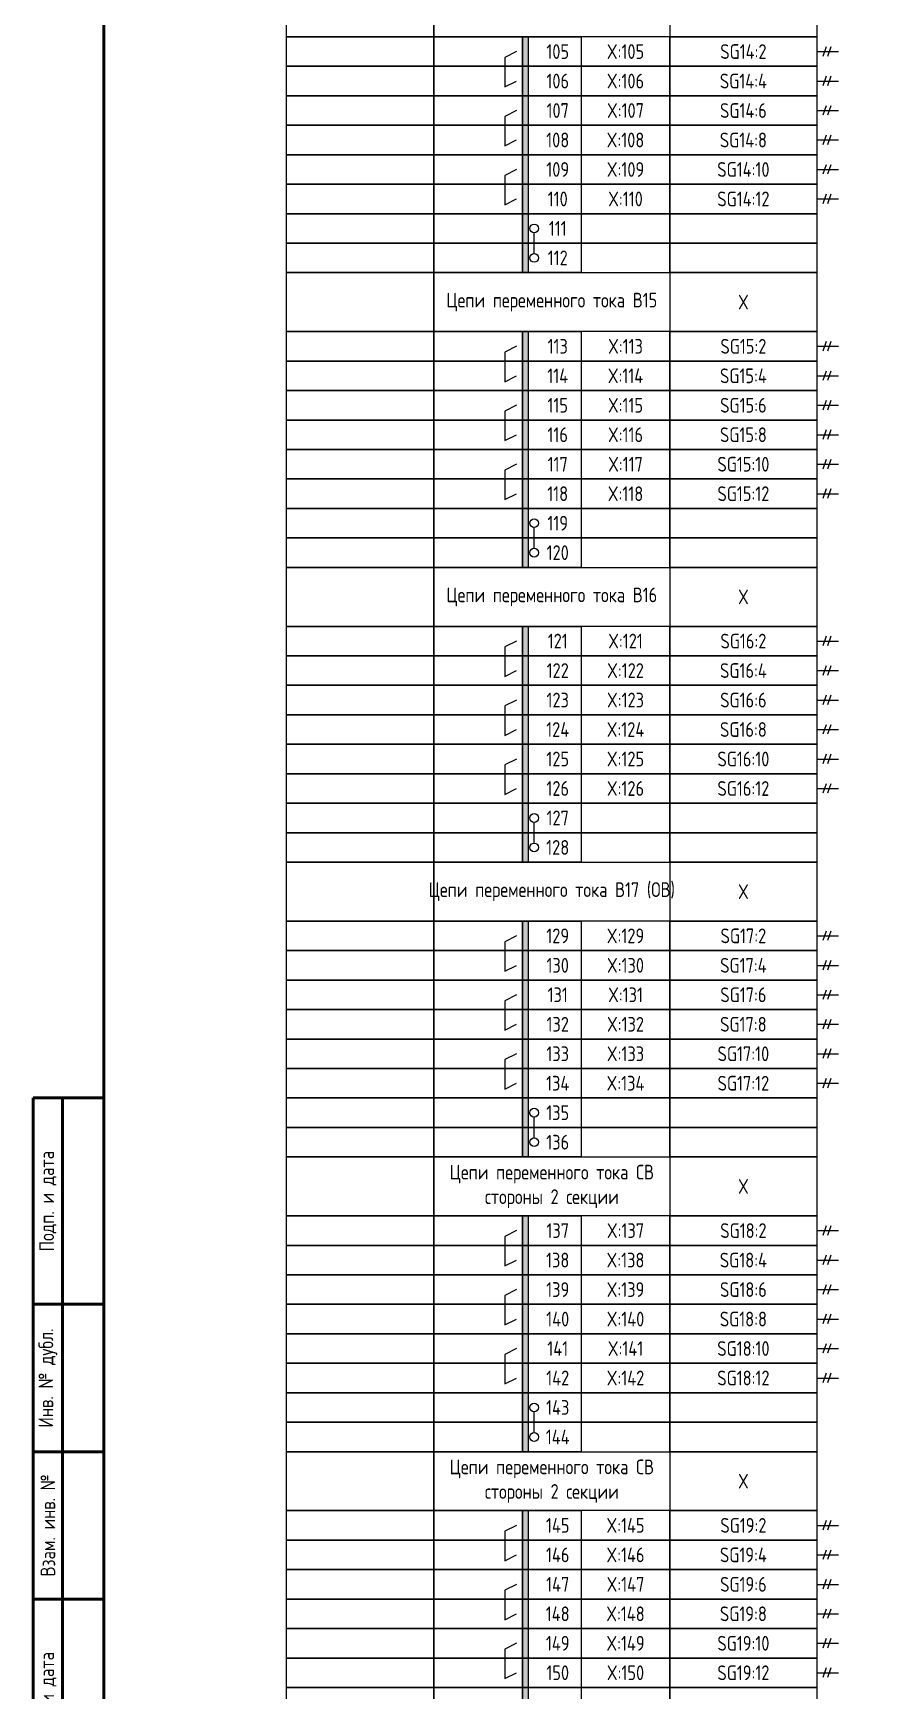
# Model space of a CAD drawing. Header units: millimetres. Extents: x -1315 to 7958, y -96 to 618.
# Drawn here: x 6482 to 6626.5, y 49.5 to 330.7 of the extents above; entities that cross this region are included whole.
import ezdxf

# ---------------------------------------------------------------- set-up
doc = ezdxf.new("R2010")
doc.units = ezdxf.units.MM
doc.styles.add('Gost_type_A', font='GOST_A.TTF')

# ---------------------------------------------------------------- blocks, each defined once
blk = doc.blocks.new('Штамп левый нижний')
at = {"lineweight": 50}
for points in [[(-12, 145), (-7, 145), (-7, 110), (-12, 110)], [(-7, 145), (0, 145), (0, 110), (-7, 110)], [(-12, 110), (-7, 110), (-7, 85), (-12, 85)], [(-7, 110), (0, 110), (0, 85), (-7, 85)], [(-12, 85), (-7, 85), (-7, 60), (-12, 60)], [(-7, 85), (0, 85), (0, 60), (-7, 60)], [(-12, 60), (-7, 60), (-7, 25), (-12, 25)], [(-7, 60), (0, 60), (0, 25), (-7, 25)], [(-12, 25), (-7, 25), (-7, 0), (-12, 0)], [(-7, 25), (0, 25), (0, 0), (-7, 0)]]:
    blk.add_lwpolyline(points, close=True, dxfattribs=at)
at = {"char_height": 2.5, "attachment_point": 5, "rotation": 90, "style": 'Gost_type_A'}
for s, insert, width in [('Подп. и дата', (-9.5, 127.5), 35), ('Инв. № дубл.', (-9.5, 97.5), 25), ('Взам. инв. №', (-9.5, 72.5), 25), ('Подп. и дата', (-9.5, 42.5), 35), ('Инв. N подл.', (-9.5, 12.5), 25)]:
    blk.add_mtext(s, dxfattribs=dict(at, insert=insert, width=width))

msp = doc.modelspace()

# ---------------------------------------------------------------- hatches: boundary and pattern name
h = msp.add_hatch(color=256)
h.dxf.hatch_style = 1
h.paths.add_polyline_path([(6566, 330.07), (6565, 330.07), (6565, 290.07), (6566, 290.07)])
h = msp.add_hatch(color=256)
h.dxf.hatch_style = 1
h.paths.add_polyline_path([(6566, 280.07), (6565, 280.07), (6565, 240.07), (6566, 240.07)])
h = msp.add_hatch(color=256)
h.dxf.hatch_style = 1
h.paths.add_polyline_path([(6566, 230.07), (6565, 230.07), (6565, 190.07), (6566, 190.07)])
h = msp.add_hatch(color=256)
h.dxf.hatch_style = 1
h.paths.add_polyline_path([(6566, 180.07), (6565, 180.07), (6565, 140.07), (6566, 140.07)])
h = msp.add_hatch(color=256)
h.dxf.hatch_style = 1
h.paths.add_polyline_path([(6566, 130.07), (6565, 130.07), (6565, 90.07), (6566, 90.07)])
h = msp.add_hatch(color=256)
h.dxf.hatch_style = 1
h.paths.add_polyline_path([(6566, 80.07), (6565, 80.07), (6565, 40.07), (6566, 40.07)])

# ---------------------------------------------------------------- linework, layer by layer
for p, q in [((6615, 327.57), (6618.62, 327.57)), ((6616.54, 328.38), (6615.96, 326.76)), ((6617.33, 328.38), (6616.75, 326.76)), ((6616.54, 323.38), (6615.96, 321.76)), ((6617.33, 323.38), (6616.75, 321.76)), ((6615, 322.57), (6618.62, 322.57)), ((6616.54, 318.38), (6615.96, 316.76)), ((6617.33, 318.38), (6616.75, 316.76)), ((6615, 317.57), (6618.62, 317.57)), ((6615, 312.57), (6618.62, 312.57)), ((6616.54, 313.38), (6615.96, 311.76)), ((6617.33, 313.38), (6616.75, 311.76)), ((6615, 307.57), (6618.62, 307.57)), ((6616.54, 308.38), (6615.96, 306.76)), ((6617.33, 308.38), (6616.75, 306.76)), ((6615, 302.57), (6618.62, 302.57)), ((6616.54, 303.38), (6615.96, 301.76)), ((6617.33, 303.38), (6616.75, 301.76)), ((6567, 293.32), (6567, 296.82)), ((6616.54, 278.38), (6615.96, 276.76)), ((6617.33, 278.38), (6616.75, 276.76)), ((6615, 277.57), (6618.62, 277.57)), ((6616.54, 273.38), (6615.96, 271.76)), ((6617.33, 273.38), (6616.75, 271.76)), ((6615, 272.57), (6618.62, 272.57)), ((6615, 267.57), (6618.62, 267.57)), ((6616.54, 268.38), (6615.96, 266.76)), ((6617.33, 268.38), (6616.75, 266.76)), ((6615, 262.57), (6618.62, 262.57)), ((6616.54, 263.38), (6615.96, 261.76)), ((6617.33, 263.38), (6616.75, 261.76)), ((6615, 257.57), (6618.62, 257.57)), ((6616.54, 258.38), (6615.96, 256.76)), ((6617.33, 258.38), (6616.75, 256.76)), ((6616.54, 253.38), (6615.96, 251.76)), ((6617.33, 253.38), (6616.75, 251.76)), ((6615, 252.57), (6618.62, 252.57)), ((6567, 243.32), (6567, 246.82)), ((6616.54, 228.38), (6615.96, 226.76)), ((6617.33, 228.38), (6616.75, 226.76)), ((6615, 227.57), (6618.62, 227.57)), ((6615, 222.57), (6618.62, 222.57)), ((6616.54, 223.38), (6615.96, 221.76)), ((6617.33, 223.38), (6616.75, 221.76)), ((6615, 217.57), (6618.62, 217.57)), ((6616.54, 218.38), (6615.96, 216.76)), ((6617.33, 218.38), (6616.75, 216.76)), ((6615, 212.57), (6618.62, 212.57)), ((6616.54, 213.38), (6615.96, 211.76)), ((6617.33, 213.38), (6616.75, 211.76)), ((6616.54, 208.38), (6615.96, 206.76)), ((6617.33, 208.38), (6616.75, 206.76)), ((6615, 207.57), (6618.62, 207.57)), ((6615, 202.57), (6618.62, 202.57)), ((6616.54, 203.38), (6615.96, 201.76)), ((6617.33, 203.38), (6616.75, 201.76)), ((6567, 193.32), (6567, 196.82)), ((6615, 177.57), (6618.62, 177.57)), ((6616.54, 178.38), (6615.96, 176.76)), ((6617.33, 178.38), (6616.75, 176.76)), ((6615, 172.57), (6618.62, 172.57)), ((6616.54, 173.38), (6615.96, 171.76)), ((6617.33, 173.38), (6616.75, 171.76)), ((6615, 167.57), (6618.62, 167.57)), ((6616.54, 168.38), (6615.96, 166.76)), ((6617.33, 168.38), (6616.75, 166.76)), ((6616.54, 163.38), (6615.96, 161.76)), ((6617.33, 163.38), (6616.75, 161.76)), ((6615, 162.57), (6618.62, 162.57)), ((6615, 157.57), (6618.62, 157.57)), ((6616.54, 158.38), (6615.96, 156.76)), ((6617.33, 158.38), (6616.75, 156.76)), ((6615, 152.57), (6618.62, 152.57)), ((6616.54, 153.38), (6615.96, 151.76)), ((6617.33, 153.38), (6616.75, 151.76)), ((6567, 143.32), (6567, 146.82)), ((6615, 127.57), (6618.62, 127.57)), ((6616.54, 128.38), (6615.96, 126.76)), ((6617.33, 128.38), (6616.75, 126.76)), ((6615, 122.57), (6618.62, 122.57)), ((6616.54, 123.38), (6615.96, 121.76)), ((6617.33, 123.38), (6616.75, 121.76)), ((6616.54, 118.38), (6615.96, 116.76)), ((6617.33, 118.38), (6616.75, 116.76)), ((6615, 117.57), (6618.62, 117.57)), ((6615, 112.57), (6618.62, 112.57)), ((6616.54, 113.38), (6615.96, 111.76)), ((6617.33, 113.38), (6616.75, 111.76)), ((6615, 107.57), (6618.62, 107.57)), ((6616.54, 108.38), (6615.96, 106.76)), ((6617.33, 108.38), (6616.75, 106.76)), ((6615, 102.57), (6618.62, 102.57)), ((6616.54, 103.38), (6615.96, 101.76)), ((6617.33, 103.38), (6616.75, 101.76)), ((6567, 93.32), (6567, 96.82)), ((6615, 77.57), (6618.62, 77.57)), ((6616.54, 78.38), (6615.96, 76.76)), ((6617.33, 78.38), (6616.75, 76.76)), ((6616.54, 73.38), (6615.96, 71.76)), ((6617.33, 73.38), (6616.75, 71.76)), ((6615, 72.57), (6618.62, 72.57)), ((6615, 67.57), (6618.62, 67.57)), ((6616.54, 68.38), (6615.96, 66.76)), ((6617.33, 68.38), (6616.75, 66.76)), ((6615, 62.57), (6618.62, 62.57)), ((6616.54, 63.38), (6615.96, 61.76)), ((6617.33, 63.38), (6616.75, 61.76)), ((6615, 57.57), (6618.62, 57.57)), ((6616.54, 58.38), (6615.96, 56.76)), ((6617.33, 58.38), (6616.75, 56.76)), ((6615, 52.57), (6618.62, 52.57)), ((6616.54, 53.38), (6615.96, 51.76)), ((6617.33, 53.38), (6616.75, 51.76))]:
    msp.add_line(p, q)
at = {"lineweight": 50}
msp.add_lwpolyline([(6766, 415.07), (6766, 5.07), (6494, 5.07), (6494, 415.07)], close=True, dxfattribs=at)
for points in [[(6525, 340.07), (6550, 340.07), (6550, 330.07), (6525, 330.07)], [(6550, 340.07), (6590, 340.07), (6590, 330.07), (6550, 330.07)], [(6615, 340.07), (6590, 340.07), (6590, 330.07), (6615, 330.07)], [(6525, 330.07), (6550, 330.07), (6550, 325.07), (6525, 325.07)], [(6550, 330.07), (6565, 330.07), (6565, 325.07), (6550, 325.07)], [(6565, 330.07), (6575, 330.07), (6575, 325.07), (6565, 325.07)], [(6590, 330.07), (6575, 330.07), (6575, 325.07), (6590, 325.07)], [(6615, 330.07), (6590, 330.07), (6590, 325.07), (6615, 325.07)], [(6525, 325.07), (6550, 325.07), (6550, 320.07), (6525, 320.07)], [(6550, 325.07), (6565, 325.07), (6565, 320.07), (6550, 320.07)], [(6565, 325.07), (6575, 325.07), (6575, 320.07), (6565, 320.07)], [(6590, 325.07), (6575, 325.07), (6575, 320.07), (6590, 320.07)], [(6615, 325.07), (6590, 325.07), (6590, 320.07), (6615, 320.07)], [(6525, 320.07), (6550, 320.07), (6550, 315.07), (6525, 315.07)], [(6550, 320.07), (6565, 320.07), (6565, 315.07), (6550, 315.07)], [(6565, 320.07), (6575, 320.07), (6575, 315.07), (6565, 315.07)], [(6590, 320.07), (6575, 320.07), (6575, 315.07), (6590, 315.07)], [(6615, 320.07), (6590, 320.07), (6590, 315.07), (6615, 315.07)], [(6525, 315.07), (6550, 315.07), (6550, 310.07), (6525, 310.07)], [(6550, 315.07), (6565, 315.07), (6565, 310.07), (6550, 310.07)], [(6565, 315.07), (6575, 315.07), (6575, 310.07), (6565, 310.07)], [(6590, 315.07), (6575, 315.07), (6575, 310.07), (6590, 310.07)], [(6615, 315.07), (6590, 315.07), (6590, 310.07), (6615, 310.07)], [(6525, 310.07), (6550, 310.07), (6550, 305.07), (6525, 305.07)], [(6550, 310.07), (6565, 310.07), (6565, 305.07), (6550, 305.07)], [(6565, 310.07), (6575, 310.07), (6575, 305.07), (6565, 305.07)], [(6590, 310.07), (6575, 310.07), (6575, 305.07), (6590, 305.07)], [(6615, 310.07), (6590, 310.07), (6590, 305.07), (6615, 305.07)], [(6525, 305.07), (6550, 305.07), (6550, 300.07), (6525, 300.07)], [(6550, 305.07), (6565, 305.07), (6565, 300.07), (6550, 300.07)], [(6565, 305.07), (6575, 305.07), (6575, 300.07), (6565, 300.07)], [(6590, 305.07), (6575, 305.07), (6575, 300.07), (6590, 300.07)], [(6615, 305.07), (6590, 305.07), (6590, 300.07), (6615, 300.07)], [(6525, 300.07), (6550, 300.07), (6550, 295.07), (6525, 295.07)], [(6550, 300.07), (6565, 300.07), (6565, 295.07), (6550, 295.07)], [(6565, 300.07), (6575, 300.07), (6575, 295.07), (6565, 295.07)], [(6590, 300.07), (6575, 300.07), (6575, 295.07), (6590, 295.07)], [(6615, 300.07), (6590, 300.07), (6590, 295.07), (6615, 295.07)], [(6525, 295.07), (6550, 295.07), (6550, 290.07), (6525, 290.07)], [(6550, 295.07), (6565, 295.07), (6565, 290.07), (6550, 290.07)], [(6565, 295.07), (6575, 295.07), (6575, 290.07), (6565, 290.07)], [(6590, 295.07), (6575, 295.07), (6575, 290.07), (6590, 290.07)], [(6615, 295.07), (6590, 295.07), (6590, 290.07), (6615, 290.07)], [(6525, 290.07), (6550, 290.07), (6550, 280.07), (6525, 280.07)], [(6550, 290.07), (6590, 290.07), (6590, 280.07), (6550, 280.07)], [(6615, 290.07), (6590, 290.07), (6590, 280.07), (6615, 280.07)], [(6525, 280.07), (6550, 280.07), (6550, 275.07), (6525, 275.07)], [(6550, 280.07), (6565, 280.07), (6565, 275.07), (6550, 275.07)], [(6565, 280.07), (6575, 280.07), (6575, 275.07), (6565, 275.07)], [(6590, 280.07), (6575, 280.07), (6575, 275.07), (6590, 275.07)], [(6615, 280.07), (6590, 280.07), (6590, 275.07), (6615, 275.07)], [(6525, 275.07), (6550, 275.07), (6550, 270.07), (6525, 270.07)], [(6550, 275.07), (6565, 275.07), (6565, 270.07), (6550, 270.07)], [(6565, 275.07), (6575, 275.07), (6575, 270.07), (6565, 270.07)], [(6590, 275.07), (6575, 275.07), (6575, 270.07), (6590, 270.07)], [(6615, 275.07), (6590, 275.07), (6590, 270.07), (6615, 270.07)], [(6525, 270.07), (6550, 270.07), (6550, 265.07), (6525, 265.07)], [(6550, 270.07), (6565, 270.07), (6565, 265.07), (6550, 265.07)], [(6565, 270.07), (6575, 270.07), (6575, 265.07), (6565, 265.07)], [(6590, 270.07), (6575, 270.07), (6575, 265.07), (6590, 265.07)], [(6615, 270.07), (6590, 270.07), (6590, 265.07), (6615, 265.07)], [(6525, 265.07), (6550, 265.07), (6550, 260.07), (6525, 260.07)], [(6550, 265.07), (6565, 265.07), (6565, 260.07), (6550, 260.07)], [(6565, 265.07), (6575, 265.07), (6575, 260.07), (6565, 260.07)], [(6590, 265.07), (6575, 265.07), (6575, 260.07), (6590, 260.07)], [(6615, 265.07), (6590, 265.07), (6590, 260.07), (6615, 260.07)], [(6525, 260.07), (6550, 260.07), (6550, 255.07), (6525, 255.07)], [(6550, 260.07), (6565, 260.07), (6565, 255.07), (6550, 255.07)], [(6565, 260.07), (6575, 260.07), (6575, 255.07), (6565, 255.07)], [(6590, 260.07), (6575, 260.07), (6575, 255.07), (6590, 255.07)], [(6615, 260.07), (6590, 260.07), (6590, 255.07), (6615, 255.07)], [(6525, 255.07), (6550, 255.07), (6550, 250.07), (6525, 250.07)], [(6550, 255.07), (6565, 255.07), (6565, 250.07), (6550, 250.07)], [(6565, 255.07), (6575, 255.07), (6575, 250.07), (6565, 250.07)], [(6590, 255.07), (6575, 255.07), (6575, 250.07), (6590, 250.07)], [(6615, 255.07), (6590, 255.07), (6590, 250.07), (6615, 250.07)], [(6525, 250.07), (6550, 250.07), (6550, 245.07), (6525, 245.07)], [(6550, 250.07), (6565, 250.07), (6565, 245.07), (6550, 245.07)], [(6565, 250.07), (6575, 250.07), (6575, 245.07), (6565, 245.07)], [(6590, 250.07), (6575, 250.07), (6575, 245.07), (6590, 245.07)], [(6615, 250.07), (6590, 250.07), (6590, 245.07), (6615, 245.07)], [(6525, 245.07), (6550, 245.07), (6550, 240.07), (6525, 240.07)], [(6550, 245.07), (6565, 245.07), (6565, 240.07), (6550, 240.07)], [(6565, 245.07), (6575, 245.07), (6575, 240.07), (6565, 240.07)], [(6590, 245.07), (6575, 245.07), (6575, 240.07), (6590, 240.07)], [(6615, 245.07), (6590, 245.07), (6590, 240.07), (6615, 240.07)], [(6525, 240.07), (6550, 240.07), (6550, 230.07), (6525, 230.07)], [(6550, 240.07), (6590, 240.07), (6590, 230.07), (6550, 230.07)], [(6615, 240.07), (6590, 240.07), (6590, 230.07), (6615, 230.07)], [(6525, 230.07), (6550, 230.07), (6550, 225.07), (6525, 225.07)], [(6550, 230.07), (6565, 230.07), (6565, 225.07), (6550, 225.07)], [(6565, 230.07), (6575, 230.07), (6575, 225.07), (6565, 225.07)], [(6590, 230.07), (6575, 230.07), (6575, 225.07), (6590, 225.07)], [(6615, 230.07), (6590, 230.07), (6590, 225.07), (6615, 225.07)], [(6525, 225.07), (6550, 225.07), (6550, 220.07), (6525, 220.07)], [(6550, 225.07), (6565, 225.07), (6565, 220.07), (6550, 220.07)], [(6565, 225.07), (6575, 225.07), (6575, 220.07), (6565, 220.07)], [(6590, 225.07), (6575, 225.07), (6575, 220.07), (6590, 220.07)], [(6615, 225.07), (6590, 225.07), (6590, 220.07), (6615, 220.07)], [(6525, 220.07), (6550, 220.07), (6550, 215.07), (6525, 215.07)], [(6550, 220.07), (6565, 220.07), (6565, 215.07), (6550, 215.07)], [(6565, 220.07), (6575, 220.07), (6575, 215.07), (6565, 215.07)], [(6590, 220.07), (6575, 220.07), (6575, 215.07), (6590, 215.07)], [(6615, 220.07), (6590, 220.07), (6590, 215.07), (6615, 215.07)], [(6525, 215.07), (6550, 215.07), (6550, 210.07), (6525, 210.07)], [(6550, 215.07), (6565, 215.07), (6565, 210.07), (6550, 210.07)], [(6565, 215.07), (6575, 215.07), (6575, 210.07), (6565, 210.07)], [(6590, 215.07), (6575, 215.07), (6575, 210.07), (6590, 210.07)], [(6615, 215.07), (6590, 215.07), (6590, 210.07), (6615, 210.07)], [(6525, 210.07), (6550, 210.07), (6550, 205.07), (6525, 205.07)], [(6550, 210.07), (6565, 210.07), (6565, 205.07), (6550, 205.07)], [(6565, 210.07), (6575, 210.07), (6575, 205.07), (6565, 205.07)], [(6590, 210.07), (6575, 210.07), (6575, 205.07), (6590, 205.07)], [(6615, 210.07), (6590, 210.07), (6590, 205.07), (6615, 205.07)], [(6525, 205.07), (6550, 205.07), (6550, 200.07), (6525, 200.07)], [(6550, 205.07), (6565, 205.07), (6565, 200.07), (6550, 200.07)], [(6565, 205.07), (6575, 205.07), (6575, 200.07), (6565, 200.07)], [(6590, 205.07), (6575, 205.07), (6575, 200.07), (6590, 200.07)], [(6615, 205.07), (6590, 205.07), (6590, 200.07), (6615, 200.07)], [(6525, 200.07), (6550, 200.07), (6550, 195.07), (6525, 195.07)], [(6550, 200.07), (6565, 200.07), (6565, 195.07), (6550, 195.07)], [(6565, 200.07), (6575, 200.07), (6575, 195.07), (6565, 195.07)], [(6590, 200.07), (6575, 200.07), (6575, 195.07), (6590, 195.07)], [(6615, 200.07), (6590, 200.07), (6590, 195.07), (6615, 195.07)], [(6525, 195.07), (6550, 195.07), (6550, 190.07), (6525, 190.07)], [(6550, 195.07), (6565, 195.07), (6565, 190.07), (6550, 190.07)], [(6565, 195.07), (6575, 195.07), (6575, 190.07), (6565, 190.07)], [(6590, 195.07), (6575, 195.07), (6575, 190.07), (6590, 190.07)], [(6615, 195.07), (6590, 195.07), (6590, 190.07), (6615, 190.07)], [(6525, 190.07), (6550, 190.07), (6550, 180.07), (6525, 180.07)], [(6550, 190.07), (6590, 190.07), (6590, 180.07), (6550, 180.07)], [(6615, 190.07), (6590, 190.07), (6590, 180.07), (6615, 180.07)], [(6525, 180.07), (6550, 180.07), (6550, 175.07), (6525, 175.07)], [(6550, 180.07), (6565, 180.07), (6565, 175.07), (6550, 175.07)], [(6565, 180.07), (6575, 180.07), (6575, 175.07), (6565, 175.07)], [(6590, 180.07), (6575, 180.07), (6575, 175.07), (6590, 175.07)], [(6615, 180.07), (6590, 180.07), (6590, 175.07), (6615, 175.07)], [(6525, 175.07), (6550, 175.07), (6550, 170.07), (6525, 170.07)], [(6550, 175.07), (6565, 175.07), (6565, 170.07), (6550, 170.07)], [(6565, 175.07), (6575, 175.07), (6575, 170.07), (6565, 170.07)], [(6590, 175.07), (6575, 175.07), (6575, 170.07), (6590, 170.07)], [(6615, 175.07), (6590, 175.07), (6590, 170.07), (6615, 170.07)], [(6525, 170.07), (6550, 170.07), (6550, 165.07), (6525, 165.07)], [(6550, 170.07), (6565, 170.07), (6565, 165.07), (6550, 165.07)], [(6565, 170.07), (6575, 170.07), (6575, 165.07), (6565, 165.07)], [(6590, 170.07), (6575, 170.07), (6575, 165.07), (6590, 165.07)], [(6615, 170.07), (6590, 170.07), (6590, 165.07), (6615, 165.07)], [(6525, 165.07), (6550, 165.07), (6550, 160.07), (6525, 160.07)], [(6550, 165.07), (6565, 165.07), (6565, 160.07), (6550, 160.07)], [(6565, 165.07), (6575, 165.07), (6575, 160.07), (6565, 160.07)], [(6590, 165.07), (6575, 165.07), (6575, 160.07), (6590, 160.07)], [(6615, 165.07), (6590, 165.07), (6590, 160.07), (6615, 160.07)], [(6525, 160.07), (6550, 160.07), (6550, 155.07), (6525, 155.07)], [(6550, 160.07), (6565, 160.07), (6565, 155.07), (6550, 155.07)], [(6565, 160.07), (6575, 160.07), (6575, 155.07), (6565, 155.07)], [(6590, 160.07), (6575, 160.07), (6575, 155.07), (6590, 155.07)], [(6615, 160.07), (6590, 160.07), (6590, 155.07), (6615, 155.07)], [(6525, 155.07), (6550, 155.07), (6550, 150.07), (6525, 150.07)], [(6550, 155.07), (6565, 155.07), (6565, 150.07), (6550, 150.07)], [(6565, 155.07), (6575, 155.07), (6575, 150.07), (6565, 150.07)], [(6590, 155.07), (6575, 155.07), (6575, 150.07), (6590, 150.07)], [(6615, 155.07), (6590, 155.07), (6590, 150.07), (6615, 150.07)], [(6525, 150.07), (6550, 150.07), (6550, 145.07), (6525, 145.07)], [(6550, 150.07), (6565, 150.07), (6565, 145.07), (6550, 145.07)], [(6565, 150.07), (6575, 150.07), (6575, 145.07), (6565, 145.07)], [(6590, 150.07), (6575, 150.07), (6575, 145.07), (6590, 145.07)], [(6615, 150.07), (6590, 150.07), (6590, 145.07), (6615, 145.07)], [(6525, 145.07), (6550, 145.07), (6550, 140.07), (6525, 140.07)], [(6550, 145.07), (6565, 145.07), (6565, 140.07), (6550, 140.07)], [(6565, 145.07), (6575, 145.07), (6575, 140.07), (6565, 140.07)], [(6590, 145.07), (6575, 145.07), (6575, 140.07), (6590, 140.07)], [(6615, 145.07), (6590, 145.07), (6590, 140.07), (6615, 140.07)], [(6525, 140.07), (6550, 140.07), (6550, 130.07), (6525, 130.07)], [(6550, 140.07), (6590, 140.07), (6590, 130.07), (6550, 130.07)], [(6615, 140.07), (6590, 140.07), (6590, 130.07), (6615, 130.07)], [(6525, 130.07), (6550, 130.07), (6550, 125.07), (6525, 125.07)], [(6550, 130.07), (6565, 130.07), (6565, 125.07), (6550, 125.07)], [(6565, 130.07), (6575, 130.07), (6575, 125.07), (6565, 125.07)], [(6590, 130.07), (6575, 130.07), (6575, 125.07), (6590, 125.07)], [(6615, 130.07), (6590, 130.07), (6590, 125.07), (6615, 125.07)], [(6525, 125.07), (6550, 125.07), (6550, 120.07), (6525, 120.07)], [(6550, 125.07), (6565, 125.07), (6565, 120.07), (6550, 120.07)], [(6565, 125.07), (6575, 125.07), (6575, 120.07), (6565, 120.07)], [(6590, 125.07), (6575, 125.07), (6575, 120.07), (6590, 120.07)], [(6615, 125.07), (6590, 125.07), (6590, 120.07), (6615, 120.07)], [(6525, 120.07), (6550, 120.07), (6550, 115.07), (6525, 115.07)], [(6550, 120.07), (6565, 120.07), (6565, 115.07), (6550, 115.07)], [(6565, 120.07), (6575, 120.07), (6575, 115.07), (6565, 115.07)], [(6590, 120.07), (6575, 120.07), (6575, 115.07), (6590, 115.07)], [(6615, 120.07), (6590, 120.07), (6590, 115.07), (6615, 115.07)], [(6525, 115.07), (6550, 115.07), (6550, 110.07), (6525, 110.07)], [(6550, 115.07), (6565, 115.07), (6565, 110.07), (6550, 110.07)], [(6565, 115.07), (6575, 115.07), (6575, 110.07), (6565, 110.07)], [(6590, 115.07), (6575, 115.07), (6575, 110.07), (6590, 110.07)], [(6615, 115.07), (6590, 115.07), (6590, 110.07), (6615, 110.07)], [(6525, 110.07), (6550, 110.07), (6550, 105.07), (6525, 105.07)], [(6550, 110.07), (6565, 110.07), (6565, 105.07), (6550, 105.07)], [(6565, 110.07), (6575, 110.07), (6575, 105.07), (6565, 105.07)], [(6590, 110.07), (6575, 110.07), (6575, 105.07), (6590, 105.07)], [(6615, 110.07), (6590, 110.07), (6590, 105.07), (6615, 105.07)], [(6525, 105.07), (6550, 105.07), (6550, 100.07), (6525, 100.07)], [(6550, 105.07), (6565, 105.07), (6565, 100.07), (6550, 100.07)], [(6565, 105.07), (6575, 105.07), (6575, 100.07), (6565, 100.07)], [(6590, 105.07), (6575, 105.07), (6575, 100.07), (6590, 100.07)], [(6615, 105.07), (6590, 105.07), (6590, 100.07), (6615, 100.07)], [(6525, 100.07), (6550, 100.07), (6550, 95.07), (6525, 95.07)], [(6550, 100.07), (6565, 100.07), (6565, 95.07), (6550, 95.07)], [(6565, 100.07), (6575, 100.07), (6575, 95.07), (6565, 95.07)], [(6590, 100.07), (6575, 100.07), (6575, 95.07), (6590, 95.07)], [(6615, 100.07), (6590, 100.07), (6590, 95.07), (6615, 95.07)], [(6525, 95.07), (6550, 95.07), (6550, 90.07), (6525, 90.07)], [(6550, 95.07), (6565, 95.07), (6565, 90.07), (6550, 90.07)], [(6565, 95.07), (6575, 95.07), (6575, 90.07), (6565, 90.07)], [(6590, 95.07), (6575, 95.07), (6575, 90.07), (6590, 90.07)], [(6615, 95.07), (6590, 95.07), (6590, 90.07), (6615, 90.07)], [(6525, 90.07), (6550, 90.07), (6550, 80.07), (6525, 80.07)], [(6550, 90.07), (6590, 90.07), (6590, 80.07), (6550, 80.07)], [(6615, 90.07), (6590, 90.07), (6590, 80.07), (6615, 80.07)], [(6525, 80.07), (6550, 80.07), (6550, 75.07), (6525, 75.07)], [(6550, 80.07), (6565, 80.07), (6565, 75.07), (6550, 75.07)], [(6565, 80.07), (6575, 80.07), (6575, 75.07), (6565, 75.07)], [(6590, 80.07), (6575, 80.07), (6575, 75.07), (6590, 75.07)], [(6615, 80.07), (6590, 80.07), (6590, 75.07), (6615, 75.07)], [(6525, 75.07), (6550, 75.07), (6550, 70.07), (6525, 70.07)], [(6550, 75.07), (6565, 75.07), (6565, 70.07), (6550, 70.07)], [(6565, 75.07), (6575, 75.07), (6575, 70.07), (6565, 70.07)], [(6590, 75.07), (6575, 75.07), (6575, 70.07), (6590, 70.07)], [(6615, 75.07), (6590, 75.07), (6590, 70.07), (6615, 70.07)], [(6525, 70.07), (6550, 70.07), (6550, 65.07), (6525, 65.07)], [(6550, 70.07), (6565, 70.07), (6565, 65.07), (6550, 65.07)], [(6565, 70.07), (6575, 70.07), (6575, 65.07), (6565, 65.07)], [(6590, 70.07), (6575, 70.07), (6575, 65.07), (6590, 65.07)], [(6615, 70.07), (6590, 70.07), (6590, 65.07), (6615, 65.07)], [(6525, 65.07), (6550, 65.07), (6550, 60.07), (6525, 60.07)], [(6550, 65.07), (6565, 65.07), (6565, 60.07), (6550, 60.07)], [(6565, 65.07), (6575, 65.07), (6575, 60.07), (6565, 60.07)], [(6590, 65.07), (6575, 65.07), (6575, 60.07), (6590, 60.07)], [(6615, 65.07), (6590, 65.07), (6590, 60.07), (6615, 60.07)], [(6525, 60.07), (6550, 60.07), (6550, 55.07), (6525, 55.07)], [(6550, 60.07), (6565, 60.07), (6565, 55.07), (6550, 55.07)], [(6565, 60.07), (6575, 60.07), (6575, 55.07), (6565, 55.07)], [(6590, 60.07), (6575, 60.07), (6575, 55.07), (6590, 55.07)], [(6615, 60.07), (6590, 60.07), (6590, 55.07), (6615, 55.07)], [(6525, 55.07), (6550, 55.07), (6550, 50.07), (6525, 50.07)], [(6550, 55.07), (6565, 55.07), (6565, 50.07), (6550, 50.07)], [(6565, 55.07), (6575, 55.07), (6575, 50.07), (6565, 50.07)], [(6590, 55.07), (6575, 55.07), (6575, 50.07), (6590, 50.07)], [(6615, 55.07), (6590, 55.07), (6590, 50.07), (6615, 50.07)], [(6525, 50.07), (6550, 50.07), (6550, 45.07), (6525, 45.07)], [(6550, 50.07), (6565, 50.07), (6565, 45.07), (6550, 45.07)], [(6565, 50.07), (6575, 50.07), (6575, 45.07), (6565, 45.07)], [(6590, 50.07), (6575, 50.07), (6575, 45.07), (6590, 45.07)], [(6615, 50.07), (6590, 50.07), (6590, 45.07), (6615, 45.07)]]:
    msp.add_lwpolyline(points, close=True)
for points in [[(6565, 290.07), (6565, 330.07), (6566, 330.07), (6566, 290.07)], [(6564, 327.57), (6562, 326.57), (6562, 321.57), (6564, 322.57)], [(6564, 317.57), (6562, 316.57), (6562, 311.57), (6564, 312.57)], [(6564, 307.57), (6562, 306.57), (6562, 301.57), (6564, 302.57)], [(6565, 240.07), (6565, 280.07), (6566, 280.07), (6566, 240.07)], [(6564, 277.57), (6562, 276.57), (6562, 271.57), (6564, 272.57)], [(6564, 267.57), (6562, 266.57), (6562, 261.57), (6564, 262.57)], [(6564, 257.57), (6562, 256.57), (6562, 251.57), (6564, 252.57)], [(6565, 190.07), (6565, 230.07), (6566, 230.07), (6566, 190.07)], [(6564, 227.57), (6562, 226.57), (6562, 221.57), (6564, 222.57)], [(6564, 217.57), (6562, 216.57), (6562, 211.57), (6564, 212.57)], [(6564, 207.57), (6562, 206.57), (6562, 201.57), (6564, 202.57)], [(6565, 140.07), (6565, 180.07), (6566, 180.07), (6566, 140.07)], [(6564, 177.57), (6562, 176.57), (6562, 171.57), (6564, 172.57)], [(6564, 167.57), (6562, 166.57), (6562, 161.57), (6564, 162.57)], [(6564, 157.57), (6562, 156.57), (6562, 151.57), (6564, 152.57)], [(6565, 90.07), (6565, 130.07), (6566, 130.07), (6566, 90.07)], [(6564, 127.57), (6562, 126.57), (6562, 121.57), (6564, 122.57)], [(6564, 117.57), (6562, 116.57), (6562, 111.57), (6564, 112.57)], [(6564, 107.57), (6562, 106.57), (6562, 101.57), (6564, 102.57)], [(6565, 40.07), (6565, 80.07), (6566, 80.07), (6566, 40.07)], [(6564, 77.57), (6562, 76.57), (6562, 71.57), (6564, 72.57)], [(6564, 67.57), (6562, 66.57), (6562, 61.57), (6564, 62.57)], [(6564, 57.57), (6562, 56.57), (6562, 51.57), (6564, 52.57)]]:
    msp.add_lwpolyline(points)
for centre in [(6567, 297.57), (6567, 292.57), (6567, 247.57), (6567, 242.57), (6567, 197.57), (6567, 192.57), (6567, 147.57), (6567, 142.57), (6567, 97.57), (6567, 92.57)]:
    msp.add_circle(centre, 0.75)

# ---------------------------------------------------------------- block references
msp.add_blockref('Штамп левый нижний', (6494, 5.07))

# ---------------------------------------------------------------- texts
at = {"ltscale": 10, "char_height": 2.5, "attachment_point": 5, "style": 'Gost_type_A'}
for s, insert, width in [('105', (6571, 327.57), 8), ('X:105', (6582.5, 327.57), 15), ('106', (6571, 322.57), 8), ('X:106', (6582.5, 322.57), 15), ('107', (6571, 317.57), 8), ('X:107', (6582.5, 317.57), 15), ('108', (6571, 312.57), 8), ('X:108', (6582.5, 312.57), 15), ('109', (6571, 307.57), 8), ('X:109', (6582.5, 307.57), 15), ('110', (6571, 302.57), 8), ('X:110', (6582.5, 302.57), 15), ('111', (6571, 297.57), 8), ('112', (6571, 292.57), 8), ('113', (6571, 277.57), 8), ('X:113', (6582.5, 277.57), 15), ('114', (6571, 272.57), 8), ('X:114', (6582.5, 272.57), 15), ('115', (6571, 267.57), 8), ('X:115', (6582.5, 267.57), 15), ('116', (6571, 262.57), 8), ('X:116', (6582.5, 262.57), 15), ('117', (6571, 257.57), 8), ('X:117', (6582.5, 257.57), 15), ('118', (6571, 252.57), 8), ('X:118', (6582.5, 252.57), 15), ('119', (6571, 247.57), 8), ('120', (6571, 242.57), 8), ('121', (6571, 227.57), 8), ('X:121', (6582.5, 227.57), 15), ('122', (6571, 222.57), 8), ('X:122', (6582.5, 222.57), 15), ('123', (6571, 217.57), 8), ('X:123', (6582.5, 217.57), 15), ('124', (6571, 212.57), 8), ('X:124', (6582.5, 212.57), 15), ('125', (6571, 207.57), 8), ('X:125', (6582.5, 207.57), 15), ('126', (6571, 202.57), 8), ('X:126', (6582.5, 202.57), 15), ('127', (6571, 197.57), 8), ('128', (6571, 192.57), 8), ('129', (6571, 177.57), 8), ('X:129', (6582.5, 177.57), 15), ('130', (6571, 172.57), 8), ('X:130', (6582.5, 172.57), 15), ('131', (6571, 167.57), 8), ('X:131', (6582.5, 167.57), 15), ('132', (6571, 162.57), 8), ('X:132', (6582.5, 162.57), 15), ('133', (6571, 157.57), 8), ('X:133', (6582.5, 157.57), 15), ('134', (6571, 152.57), 8), ('X:134', (6582.5, 152.57), 15), ('135', (6571, 147.57), 8), ('136', (6571, 142.57), 8), ('137', (6571, 127.57), 8), ('X:137', (6582.5, 127.57), 15), ('138', (6571, 122.57), 8), ('X:138', (6582.5, 122.57), 15), ('139', (6571, 117.57), 8), ('X:139', (6582.5, 117.57), 15), ('140', (6571, 112.57), 8), ('X:140', (6582.5, 112.57), 15), ('141', (6571, 107.57), 8), ('X:141', (6582.5, 107.57), 15), ('142', (6571, 102.57), 8), ('X:142', (6582.5, 102.57), 15), ('143', (6571, 97.57), 8), ('144', (6571, 92.57), 8), ('145', (6571, 77.57), 8), ('X:145', (6582.5, 77.57), 15), ('146', (6571, 72.57), 8), ('X:146', (6582.5, 72.57), 15), ('147', (6571, 67.57), 8), ('X:147', (6582.5, 67.57), 15), ('148', (6571, 62.57), 8), ('X:148', (6582.5, 62.57), 15), ('149', (6571, 57.57), 8), ('X:149', (6582.5, 57.57), 15), ('150', (6571, 52.57), 8), ('X:150', (6582.5, 52.57), 15)]:
    msp.add_mtext(s, dxfattribs=dict(at, insert=insert, width=width))
at = {"char_height": 2.5, "attachment_point": 5, "style": 'Gost_type_A'}
for s, insert, width in [('SG14:2', (6602.5, 327.57), 25), ('SG14:4', (6602.5, 322.57), 25), ('SG14:6', (6602.5, 317.57), 25), ('SG14:8', (6602.5, 312.57), 25), ('SG14:10', (6602.5, 307.57), 25), ('SG14:12', (6602.5, 302.57), 25), ('Цепи переменного тока В15', (6570, 285.07), 40), ('X', (6602.5, 285.07), 25), ('SG15:2', (6602.5, 277.57), 25), ('SG15:4', (6602.5, 272.57), 25), ('SG15:6', (6602.5, 267.57), 25), ('SG15:8', (6602.5, 262.57), 25), ('SG15:10', (6602.5, 257.57), 25), ('SG15:12', (6602.5, 252.57), 25), ('Цепи переменного тока В16', (6570, 235.07), 40), ('X', (6602.5, 235.07), 25), ('SG16:2', (6602.5, 227.57), 25), ('SG16:4', (6602.5, 222.57), 25), ('SG16:6', (6602.5, 217.57), 25), ('SG16:8', (6602.5, 212.57), 25), ('SG16:10', (6602.5, 207.57), 25), ('SG16:12', (6602.5, 202.57), 25), ('Цепи переменного тока В17 (ОВ)', (6570, 185.07), 40), ('X', (6602.5, 185.07), 25), ('SG17:2', (6602.5, 177.57), 25), ('SG17:4', (6602.5, 172.57), 25), ('SG17:6', (6602.5, 167.57), 25), ('SG17:8', (6602.5, 162.57), 25), ('SG17:10', (6602.5, 157.57), 25), ('SG17:12', (6602.5, 152.57), 25), ('Цепи переменного тока СВ\\Pстороны 2 секции', (6570, 135.07), 40), ('X', (6602.5, 135.07), 25), ('SG18:2', (6602.5, 127.57), 25), ('SG18:4', (6602.5, 122.57), 25), ('SG18:6', (6602.5, 117.57), 25), ('SG18:8', (6602.5, 112.57), 25), ('SG18:10', (6602.5, 107.57), 25), ('SG18:12', (6602.5, 102.57), 25), ('Цепи переменного тока СВ\\Pстороны 2 секции', (6570, 85.07), 40), ('X', (6602.5, 85.07), 25), ('SG19:2', (6602.5, 77.57), 25), ('SG19:4', (6602.5, 72.57), 25), ('SG19:6', (6602.5, 67.57), 25), ('SG19:8', (6602.5, 62.57), 25), ('SG19:10', (6602.5, 57.57), 25), ('SG19:12', (6602.5, 52.57), 25)]:
    msp.add_mtext(s, dxfattribs=dict(at, insert=insert, width=width))

doc.saveas('drawing.dxf')
